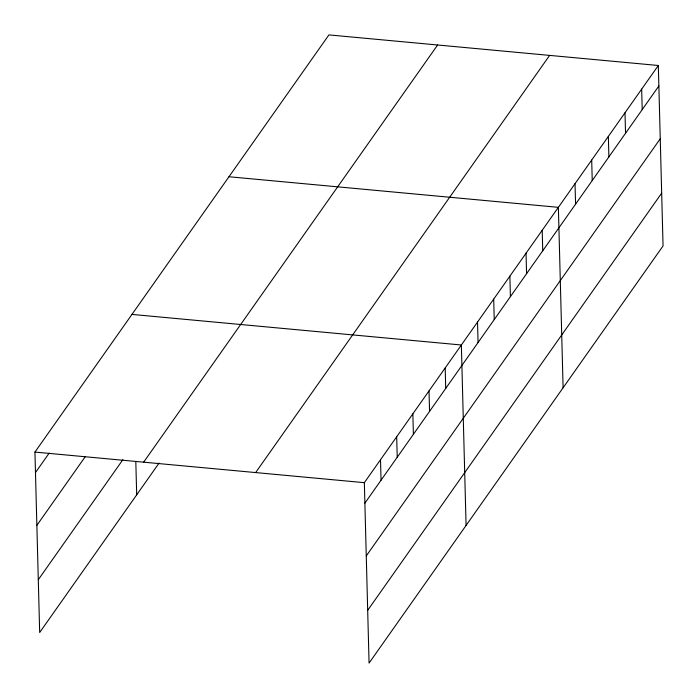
<?xml version="1.0" encoding="UTF-8"?>
<svg xmlns="http://www.w3.org/2000/svg" width="698" height="698" viewBox="0 0 698 698"><rect width="100%" height="100%" fill="white"/><g stroke="black" fill="none" stroke-linecap="round" stroke-linejoin="round"><path stroke-width="1.05" d="M159.074 463.071L39.673 632.51L34.944 452.077L328.933 34.9L658.327 65.49L663.056 245.923L369.067 663.1L364.347 482.667L658.327 65.49M35.485 472.555L49.165 453.142M36.863 525.341L85.374 456.509M38.285 579.724L122.865 459.703M143.648 462.172L437.629 44.995M255.643 472.572L549.631 55.395M364.88 503.145L658.868 85.976M366.267 555.931L660.247 138.762M367.689 610.314L661.669 193.145M228.979 176.742L558.374 207.332L563.103 387.765M131.957 314.405L461.361 344.995L466.081 525.437M34.944 452.077L364.347 482.667M641.671 89.135L642.204 109.612M625.007 112.771L625.548 133.257M608.351 136.415L608.892 156.893M591.695 160.051L592.227 180.529M575.03 183.687L575.571 204.174M542.206 230.279L542.739 250.756M526.039 253.217L526.571 273.703M509.863 276.164L510.404 296.65M493.695 299.11L494.236 319.588M477.528 322.057L478.069 342.535M445.193 367.942L445.725 388.428M429.017 390.889L429.558 411.366M412.85 413.835L413.391 434.313M396.682 436.774L397.223 457.26M380.515 459.72L381.047 480.207M135.813 461.448L136.686 494.838"/></g></svg>
